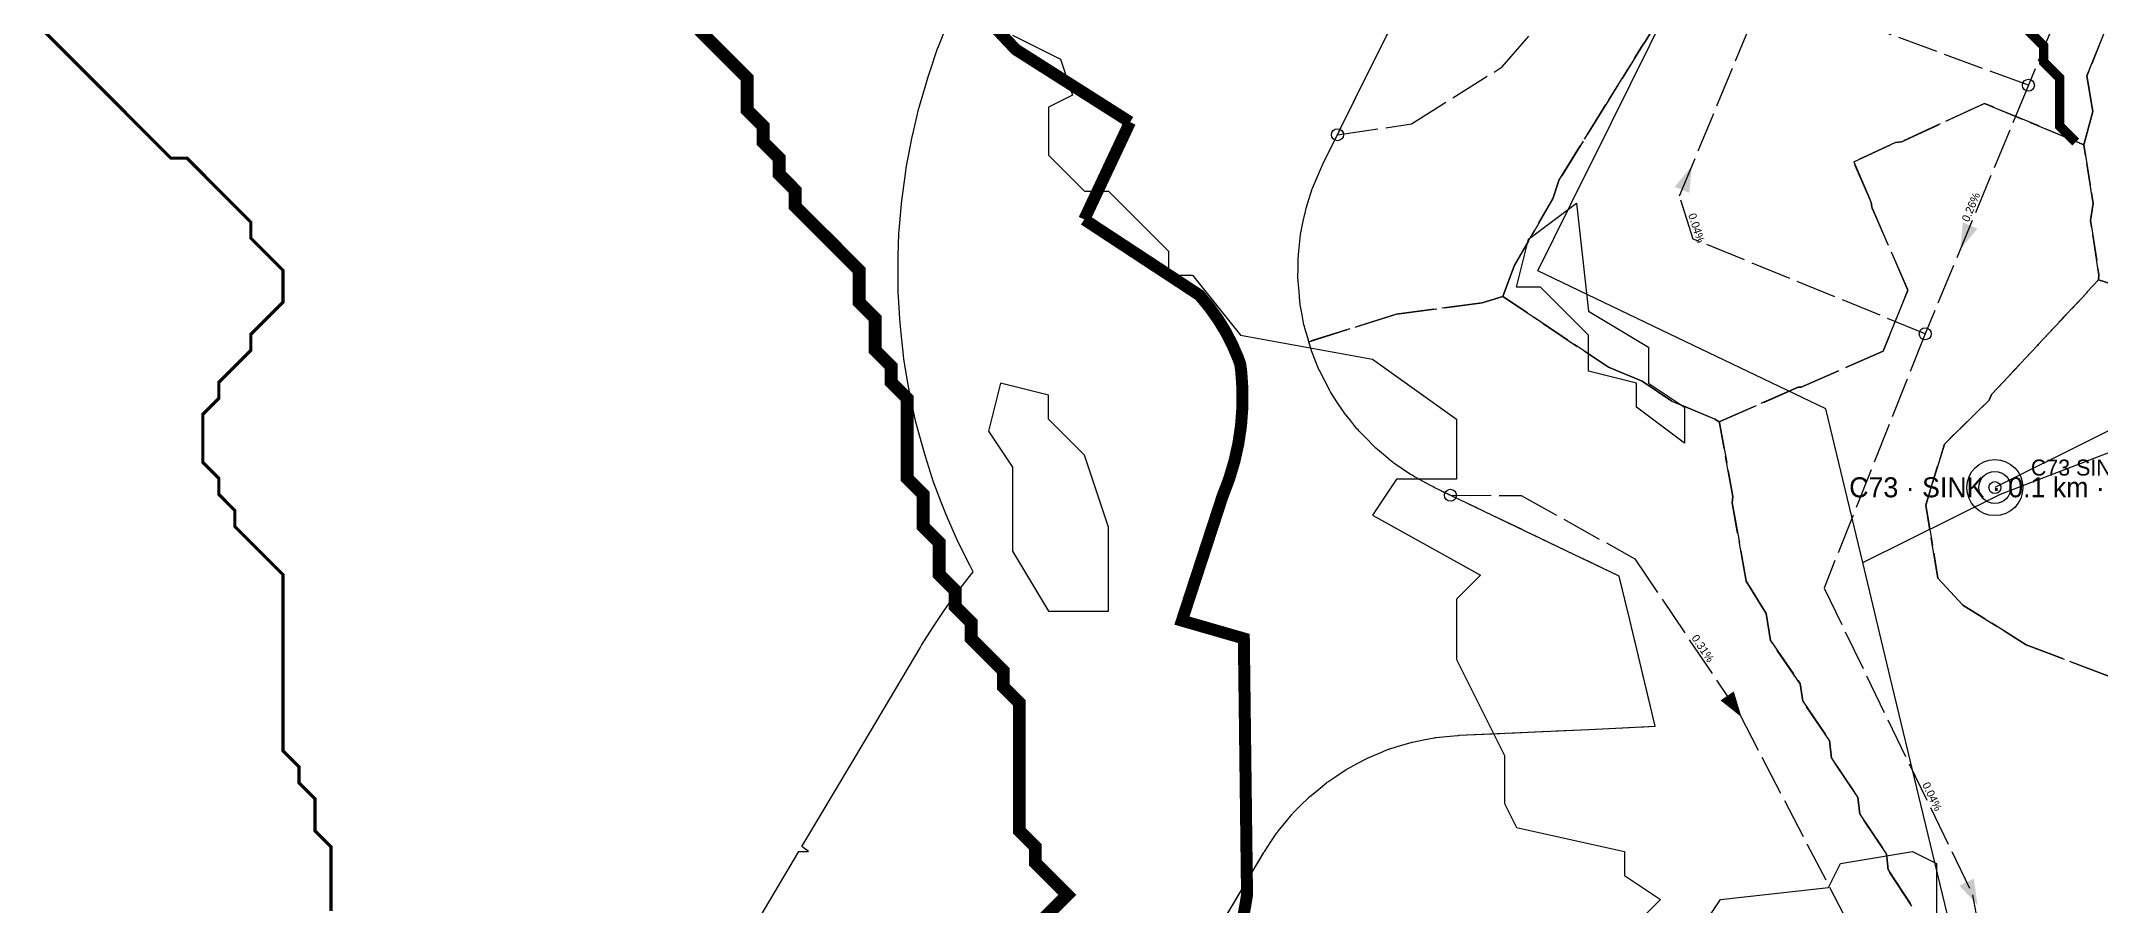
# Model space of a CAD drawing. Header units: metres. Extents: x 441395 to 476894, y 2561381 to 2578972.
# Drawn here: x 449808 to 450322, y 2569988 to 2570204 of the extents above; entities that cross this region are included whole.
import ezdxf
from ezdxf.enums import TextEntityAlignment as Align

# ---------------------------------------------------------------- set-up
doc = ezdxf.new("R2010")
doc.units = ezdxf.units.M
doc.header["$LTSCALE"] = 8
doc.linetypes.add('DASHED', pattern=[1.524, 1.27, -0.254])
for name, color, linetype in [('A_ARROWS', 7, 'Continuous'), ('A_BUILT_2006', 252, 'Continuous'), ('A_CATCH_LABEL', 7, 'Continuous'), ('A_CATCHMENTS', 7, 'Continuous'), ('A_ENVELOPE', 3, 'Continuous'), ('A_GRADIENT', 8, 'Continuous'), ('A_JUNCTIONS', 8, 'Continuous'), ('A_MAIN_PIPE', 5, 'Continuous'), ('A_OUTLET_LABEL', 7, 'Continuous'), ('A_OUTLETS', 7, 'Continuous'), ('A_RUNS', 7, 'Continuous'), ('A_STREAMS', 5, 'Continuous'), ('A_WADI', 4, 'Continuous')]:
    doc.layers.add(name, color=color, linetype=linetype)

msp = doc.modelspace()

# ---------------------------------------------------------------- linework, layer by layer
at = {"layer": 'A_ARROWS', "color": 4}
msp.add_solid([(450220.18, 2570172.48), (450219.57, 2570165.8), (450215.88, 2570167.33)], dxfattribs=at)
at = {"layer": 'A_ARROWS', "color": 3}
for points in [[(450287.31, 2570151.73), (450287.92, 2570158.41), (450291.61, 2570156.88)], [(450291.65, 2569987.82), (450287.06, 2569992.71), (450290.66, 2569994.45)]]:
    msp.add_solid(points, dxfattribs=at)
at = {"layer": 'A_ARROWS', "color": 2}
msp.add_solid([(450232.6, 2570034.81), (450227.36, 2570038.99), (450230.68, 2570041.23)], dxfattribs=at)
at = {"layer": 'A_BUILT_2006', "color": 252}
for points in [[(450209.7, 2570202.73), (450222.7, 2570228.93)], [(450195.34, 2570173.8), (450209.7, 2570202.73)], [(450181.69, 2570146.3), (450194.04, 2570171.18), (450195.34, 2570173.8)], [(450214.7, 2570130.5), (450181.69, 2570146.3)], [(450253.71, 2570111.82), (450214.7, 2570130.5)], [(450262.93, 2570073.42), (450253.71, 2570111.82)], [(450297.36, 2570090.55), (450327.27, 2570102.04)], [(450262.93, 2570073.42), (450297.36, 2570090.55)], [(450269.79, 2570044.83), (450262.93, 2570073.42)], [(450277.53, 2570012.61), (450269.79, 2570044.83)], [(450286.32, 2569976.06), (450277.53, 2570012.61)]]:
    msp.add_lwpolyline(points, dxfattribs=at)
at = {"layer": 'A_CATCHMENTS', "color": 1, "linetype": 'DASHED'}
for points in [[(450216.81, 2570217.05), (450208.15, 2570203.06), (450208.12, 2570203.04), (450199.46, 2570189.07), (450199.45, 2570189.06), (450186.93, 2570168.89), (450185.47, 2570164.3), (450175.83, 2570147.74), (450172.97, 2570139.87), (450167.78, 2570138.3), (450146.32, 2570135.48), (450124.41, 2570128.61), (450124.14, 2570129.59), (450123.42, 2570132), (450123.33, 2570132.42), (450123.22, 2570132.83), (450122.77, 2570135.31), (450122.29, 2570137.78), (450122.26, 2570138.21), (450122.18, 2570138.63), (450121.98, 2570141.14), (450121.75, 2570143.65), (450121.75, 2570144.07), (450121.71, 2570144.5), (450121.76, 2570147.02), (450121.77, 2570149.53), (450121.82, 2570149.96), (450121.83, 2570150.38), (450122.12, 2570152.89), (450122.38, 2570155.39), (450122.46, 2570155.81), (450122.51, 2570156.23), (450123.05, 2570158.69), (450123.56, 2570161.16), (450123.68, 2570161.57), (450123.77, 2570161.98), (450124.55, 2570164.38), (450125.29, 2570166.79), (450125.46, 2570167.18), (450125.59, 2570167.58), (450126.6, 2570169.89), (450127.57, 2570172.22), (450127.77, 2570172.59), (450127.94, 2570172.98), (450140.29, 2570197.86), (450141.59, 2570200.47), (450141.59, 2570200.47), (450141.59, 2570200.48), (450155.95, 2570229.41)], [(450565.76, 2570212.15), (450553, 2570193.78), (450548.39, 2570192.01), (450533.67, 2570187.93), (450527.32, 2570186.83), (450508.26, 2570185.52), (450488.54, 2570186.51), (450460.77, 2570191.31), (450454.63, 2570191.8), (450445.5, 2570193.98), (450433.84, 2570195.69), (450432.49, 2570192.71), (450419.52, 2570169.71), (450360.92, 2570132.5), (450341.21, 2570138.76), (450338.95, 2570138.63), (450321.86, 2570144.06), (450321.96, 2570145.3), (450319.86, 2570158.93), (450320.48, 2570163.13), (450318.16, 2570177.84), (450320.45, 2570186.09), (450318.93, 2570195.03), (450323.96, 2570207.5)]]:
    msp.add_lwpolyline(points, dxfattribs=at)
at = {"layer": 'A_CATCHMENTS', "color": 4, "linetype": 'DASHED'}
for points in [[(450323.96, 2570207.5), (450318.93, 2570195.03), (450320.45, 2570186.09), (450318.16, 2570177.84), (450293.34, 2570188.15), (450272.61, 2570178.55), (450271.12, 2570178.41), (450260.64, 2570173.55), (450265.02, 2570163.5), (450265.14, 2570162.25), (450274.2, 2570141.48), (450267.97, 2570126.24), (450247.54, 2570117.28), (450246.73, 2570117.21), (450246.73, 2570117.21), (450227.01, 2570108.56), (450225.94, 2570109.28), (450215.21, 2570113.73), (450207.79, 2570118.72), (450199.33, 2570122.25), (450172.97, 2570139.87), (450175.83, 2570147.74), (450185.47, 2570164.3), (450186.93, 2570168.89), (450199.45, 2570189.06), (450199.46, 2570189.07), (450208.12, 2570203.04), (450208.15, 2570203.06), (450216.81, 2570217.05)], [(450324.21, 2570045.12), (450303.76, 2570052.86), (450287.91, 2570062.82), (450281.7, 2570069.55), (450278.66, 2570087.8), (450283.32, 2570103.04), (450283.32, 2570103.04), (450294.49, 2570114.03), (450295.08, 2570115.44), (450306.62, 2570127.62), (450306.78, 2570127.95), (450318.93, 2570140.85), (450319.05, 2570141.06), (450321.86, 2570144.06), (450338.95, 2570138.63)]]:
    msp.add_lwpolyline(points, dxfattribs=at)
at = {"layer": 'A_CATCHMENTS', "color": 3, "linetype": 'DASHED'}
msp.add_lwpolyline([(450275.18, 2569987.56), (450269.22, 2569996.61), (450268.82, 2570000.61), (450262.17, 2570010.59), (450261.7, 2570014.8), (450255.12, 2570024.57), (450254.58, 2570029), (450247.89, 2570038.82), (450247.3, 2570043.12), (450239.84, 2570053.96), (450238.73, 2570060.66), (450233.77, 2570068.75), (450230.27, 2570088.37), (450230.41, 2570089.92), (450227.1, 2570108.33), (450227.01, 2570108.56), (450246.73, 2570117.21), (450247.54, 2570117.28), (450267.97, 2570126.24), (450274.2, 2570141.48), (450265.14, 2570162.25), (450265.02, 2570163.5), (450260.64, 2570173.55), (450271.12, 2570178.41), (450272.61, 2570178.55), (450293.34, 2570188.15), (450318.16, 2570177.84), (450320.48, 2570163.13), (450319.86, 2570158.93), (450321.96, 2570145.3), (450321.86, 2570144.06), (450319.05, 2570141.06), (450318.93, 2570140.85), (450306.78, 2570127.95), (450306.62, 2570127.62), (450295.08, 2570115.44), (450294.49, 2570114.03), (450283.32, 2570103.04), (450278.66, 2570087.8), (450281.7, 2570069.55), (450287.91, 2570062.82), (450303.76, 2570052.86), (450324.21, 2570045.12)], dxfattribs=at)
at = {"layer": 'A_CATCHMENTS', "color": 2, "linetype": 'DASHED'}
msp.add_lwpolyline([(450099.17, 2569977.44), (450113.2, 2570001.01), (450113.3, 2570001.17), (450113.39, 2570001.34), (450114.93, 2570003.62), (450116.45, 2570005.92), (450116.57, 2570006.07), (450116.68, 2570006.23), (450118.43, 2570008.35), (450120.17, 2570010.48), (450120.31, 2570010.62), (450120.43, 2570010.77), (450122.38, 2570012.71), (450124.32, 2570014.66), (450124.47, 2570014.78), (450124.61, 2570014.92), (450126.74, 2570016.66), (450128.86, 2570018.41), (450129.02, 2570018.52), (450129.17, 2570018.64), (450131.46, 2570020.16), (450133.75, 2570021.69), (450133.92, 2570021.79), (450134.08, 2570021.89), (450136.51, 2570023.18), (450138.93, 2570024.49), (450139.11, 2570024.56), (450139.28, 2570024.65), (450141.82, 2570025.7), (450144.36, 2570026.76), (450144.55, 2570026.81), (450144.72, 2570026.89), (450147.36, 2570027.68), (450149.99, 2570028.48), (450150.18, 2570028.52), (450150.36, 2570028.58), (450153.07, 2570029.11), (450155.76, 2570029.65), (450155.96, 2570029.67), (450156.14, 2570029.71), (450158.88, 2570029.97), (450161.62, 2570030.25), (450161.81, 2570030.25), (450162.01, 2570030.27), (450194.44, 2570031.75), (450194.44, 2570031.75), (450211.05, 2570032.52), (450204.59, 2570059.41), (450204.59, 2570059.41), (450204.59, 2570059.41), (450202.03, 2570070.03), (450188.78, 2570076.38), (450188.78, 2570076.38), (450188.78, 2570076.38), (450155.77, 2570092.19), (450155.4, 2570092.39), (450155.01, 2570092.56), (450152.81, 2570093.79), (450150.59, 2570094.99), (450150.24, 2570095.23), (450149.87, 2570095.43), (450147.8, 2570096.87), (450145.71, 2570098.28), (450145.39, 2570098.55), (450145.04, 2570098.8), (450143.12, 2570100.43), (450141.18, 2570102.04), (450140.88, 2570102.34), (450140.56, 2570102.62), (450138.81, 2570104.43), (450137.04, 2570106.22), (450136.77, 2570106.55), (450136.47, 2570106.86), (450134.91, 2570108.84), (450133.32, 2570110.79), (450133.09, 2570111.15), (450132.83, 2570111.48), (450131.47, 2570113.6), (450130.08, 2570115.7), (450129.88, 2570116.08), (450129.65, 2570116.44), (450128.5, 2570118.68), (450127.32, 2570120.91), (450127.16, 2570121.3), (450126.97, 2570121.68), (450126.05, 2570124.03), (450125.1, 2570126.36), (450124.98, 2570126.77), (450124.82, 2570127.16), (450124.41, 2570128.61), (450146.32, 2570135.48), (450167.78, 2570138.3), (450172.97, 2570139.87), (450199.33, 2570122.25), (450207.79, 2570118.72), (450215.21, 2570113.73), (450225.94, 2570109.28), (450227.01, 2570108.56), (450227.1, 2570108.33), (450230.41, 2570089.92), (450230.27, 2570088.37), (450233.77, 2570068.75), (450238.73, 2570060.66), (450239.84, 2570053.96), (450247.3, 2570043.12), (450247.89, 2570038.82), (450254.58, 2570029), (450255.12, 2570024.57), (450261.7, 2570014.8), (450262.17, 2570010.59), (450268.82, 2570000.61), (450269.22, 2569996.61), (450275.18, 2569987.56)], dxfattribs=at)
at = {"layer": 'A_ENVELOPE', "color": 3}
msp.add_lwpolyline([(450099.17, 2569977.44), (450113.2, 2570001.01), (450113.3, 2570001.17), (450113.39, 2570001.34), (450114.93, 2570003.62), (450116.45, 2570005.92), (450116.57, 2570006.07), (450116.68, 2570006.23), (450118.43, 2570008.35), (450120.17, 2570010.48), (450120.31, 2570010.62), (450120.43, 2570010.77), (450122.38, 2570012.71), (450124.32, 2570014.66), (450124.47, 2570014.78), (450124.61, 2570014.92), (450126.74, 2570016.66), (450128.86, 2570018.41), (450129.02, 2570018.52), (450129.17, 2570018.64), (450131.46, 2570020.16), (450133.75, 2570021.69), (450133.92, 2570021.79), (450134.08, 2570021.89), (450136.51, 2570023.18), (450138.93, 2570024.49), (450139.11, 2570024.56), (450139.28, 2570024.65), (450141.82, 2570025.7), (450144.36, 2570026.76), (450144.55, 2570026.81), (450144.72, 2570026.89), (450147.36, 2570027.68), (450149.99, 2570028.48), (450150.18, 2570028.52), (450150.36, 2570028.58), (450153.07, 2570029.11), (450155.76, 2570029.65), (450155.96, 2570029.67), (450156.14, 2570029.71), (450158.88, 2570029.97), (450161.62, 2570030.25), (450161.81, 2570030.25), (450162.01, 2570030.27), (450194.44, 2570031.75), (450194.44, 2570031.75), (450211.05, 2570032.52), (450204.59, 2570059.41), (450204.59, 2570059.41), (450204.59, 2570059.41), (450202.03, 2570070.03), (450188.78, 2570076.38), (450188.78, 2570076.38), (450188.78, 2570076.38), (450155.77, 2570092.19), (450155.4, 2570092.39), (450155.01, 2570092.56), (450152.81, 2570093.79), (450150.59, 2570094.99), (450150.24, 2570095.23), (450149.87, 2570095.43), (450147.8, 2570096.87), (450145.71, 2570098.28), (450145.39, 2570098.55), (450145.04, 2570098.8), (450143.12, 2570100.43), (450141.18, 2570102.04), (450140.88, 2570102.34), (450140.56, 2570102.62), (450138.81, 2570104.43), (450137.04, 2570106.22), (450136.77, 2570106.55), (450136.47, 2570106.86), (450134.91, 2570108.84), (450133.32, 2570110.79), (450133.09, 2570111.15), (450132.83, 2570111.48), (450131.47, 2570113.6), (450130.08, 2570115.7), (450129.88, 2570116.08), (450129.65, 2570116.44), (450128.5, 2570118.68), (450127.32, 2570120.91), (450127.16, 2570121.3), (450126.97, 2570121.68), (450126.05, 2570124.03), (450125.1, 2570126.36), (450124.98, 2570126.77), (450124.82, 2570127.16), (450124.14, 2570129.59), (450123.42, 2570132), (450123.33, 2570132.42), (450123.22, 2570132.83), (450122.77, 2570135.31), (450122.29, 2570137.78), (450122.26, 2570138.21), (450122.18, 2570138.63), (450121.98, 2570141.14), (450121.75, 2570143.65), (450121.75, 2570144.07), (450121.71, 2570144.5), (450121.76, 2570147.02), (450121.77, 2570149.53), (450121.82, 2570149.96), (450121.83, 2570150.38), (450122.12, 2570152.89), (450122.38, 2570155.39), (450122.46, 2570155.81), (450122.51, 2570156.23), (450123.05, 2570158.69), (450123.56, 2570161.16), (450123.68, 2570161.57), (450123.77, 2570161.98), (450124.55, 2570164.38), (450125.29, 2570166.79), (450125.46, 2570167.18), (450125.59, 2570167.58), (450126.6, 2570169.89), (450127.57, 2570172.22), (450127.77, 2570172.59), (450127.94, 2570172.98), (450140.29, 2570197.86), (450141.59, 2570200.47), (450141.59, 2570200.47), (450141.59, 2570200.48), (450155.95, 2570229.41)], dxfattribs=at)
at = {"layer": 'A_JUNCTIONS'}
for centre in [(450304.32, 2570192.69), (450131.59, 2570180.33), (450278.52, 2570130.59), (450159.83, 2570090.24), (450295.94, 2570092.16)]:
    msp.add_circle(centre, 1.5, dxfattribs=at)
at = {"layer": 'A_MAIN_PIPE', "color": 5, "const_width": 3}
for points in [[(449926.08, 2570819.41), (449916.16, 2570751.65), (449913.38, 2570729.22), (449914.1, 2570625.24), (449921.17, 2570573.38), (449930.76, 2570528.24), (449957.81, 2570448.76), (449973.48, 2570387.55), (450000.53, 2570286.74), (450012.04, 2570257.69), (450016.23, 2570246.12), (450025.61, 2570228.75), (450051.15, 2570201.62), (450079.73, 2570183.48)], [(450079.73, 2570183.48), (450068.28, 2570159.15)], [(450068.28, 2570159.15), (450097.12, 2570140.21), (450099.65, 2570137.12), (450101.76, 2570134.15), (450103.66, 2570131.04), (450105.33, 2570127.8), (450106.77, 2570124.45), (450107.28, 2570123), (450107.54, 2570121.1), (450107.84, 2570116.59), (450107.81, 2570112.07), (450107.47, 2570107.56), (450106.8, 2570103.09), (450105.81, 2570098.67), (450104.51, 2570094.34), (450102.84, 2570089.94), (450092.7, 2570058.92), (450108.18, 2570054.46), (450108.98, 2569990.37), (450096.64, 2569917.51)]]:
    msp.add_lwpolyline(points, dxfattribs=at)
at = {"layer": 'A_OUTLETS', "color": 1}
for radius in [7, 4]:
    msp.add_circle((450295.94, 2570092.16), radius, dxfattribs=at)
at = {"layer": 'A_RUNS', "color": 1, "linetype": 'DASHED'}
msp.add_lwpolyline([(450131.59, 2570180.33), (450150.1, 2570183.02), (450172.77, 2570197.27), (450197.62, 2570225.78), (450224.98, 2570263.47)], dxfattribs=at)
at = {"layer": 'A_RUNS', "color": 4, "linetype": 'DASHED'}
for points in [[(450334.05, 2570264.37), (450304.32, 2570192.69)], [(450278.52, 2570130.59), (450220.55, 2570154.27), (450217.08, 2570165.03), (450238.6, 2570216.79)], [(450304.32, 2570192.69), (450238.6, 2570216.79)]]:
    msp.add_lwpolyline(points, dxfattribs=at)
at = {"layer": 'A_RUNS', "color": 3, "linetype": 'DASHED'}
for points in [[(450304.32, 2570192.69), (450278.52, 2570130.59)], [(450278.52, 2570130.59), (450253.22, 2570067.05), (450290.38, 2569990.44), (450300.13, 2569937.42), (450304.53, 2569891)]]:
    msp.add_lwpolyline(points, dxfattribs=at)
at = {"layer": 'A_RUNS', "color": 4}
msp.add_lwpolyline([(450371.66, 2570129.93), (450295.94, 2570092.16)], dxfattribs=at)
at = {"layer": 'A_RUNS', "color": 2, "linetype": 'DASHED'}
msp.add_lwpolyline([(450159.83, 2570090.24), (450177.51, 2570090.2), (450205.9, 2570074.36), (450232.06, 2570035.6), (450259.58, 2569982.77)], dxfattribs=at)
at = {"layer": 'A_STREAMS', "color": 5}
for points, const_width in [([(450248.11, 2570266.52), (450252.11, 2570262.52), (450256.12, 2570258.52), (450260.12, 2570254.51), (450264.12, 2570250.51), (450268.12, 2570246.51), (450272.12, 2570242.51), (450276.13, 2570238.51), (450280.13, 2570234.5), (450284.13, 2570230.5), (450288.13, 2570226.5), (450292.13, 2570222.5), (450296.13, 2570218.5), (450300.14, 2570214.5), (450304.14, 2570214.5), (450304.14, 2570210.49), (450304.14, 2570206.49), (450308.14, 2570202.49), (450308.14, 2570198.49), (450312.14, 2570194.49), (450312.14, 2570190.49), (450312.14, 2570186.48), (450312.14, 2570182.48), (450316.14, 2570178.48)], 2.4), ([(449807.92, 2570206.49), (449811.92, 2570202.49), (449815.92, 2570198.49), (449819.93, 2570194.49), (449823.93, 2570190.49), (449827.93, 2570186.48), (449831.93, 2570182.48), (449835.93, 2570178.48), (449839.93, 2570174.48), (449843.94, 2570174.48), (449847.94, 2570170.48), (449851.94, 2570166.47), (449855.94, 2570162.47), (449859.94, 2570158.47), (449859.94, 2570154.47), (449863.95, 2570150.47), (449867.95, 2570146.47), (449867.95, 2570142.46), (449867.95, 2570138.46), (449863.95, 2570134.46), (449859.94, 2570130.46), (449859.94, 2570126.46), (449855.94, 2570122.46), (449851.94, 2570118.45), (449851.94, 2570114.45), (449847.94, 2570110.45), (449847.94, 2570106.45), (449847.94, 2570102.45), (449847.94, 2570098.44), (449851.94, 2570094.44), (449851.94, 2570090.44), (449855.94, 2570086.44), (449855.94, 2570082.44), (449859.94, 2570078.44), (449863.95, 2570074.43), (449867.95, 2570070.43), (449867.95, 2570066.43), (449867.95, 2570062.43), (449867.95, 2570058.43), (449867.95, 2570054.42), (449867.95, 2570050.42), (449867.95, 2570046.42), (449867.95, 2570042.42), (449867.95, 2570038.42), (449867.95, 2570034.42), (449867.95, 2570030.41), (449867.95, 2570026.41), (449871.95, 2570022.41), (449871.95, 2570018.41), (449875.95, 2570014.41), (449875.95, 2570010.41), (449875.95, 2570006.4), (449879.95, 2570002.4), (449879.95, 2569998.4), (449879.95, 2569994.4), (449879.95, 2569990.4), (449879.95, 2569986.39)], 0.8), ([(449971.99, 2570206.49), (449975.99, 2570202.49), (449980, 2570198.49), (449984, 2570194.49), (449984, 2570190.49), (449984, 2570186.48), (449988, 2570182.48), (449988, 2570178.48), (449992, 2570174.48), (449992, 2570170.48), (449996, 2570166.47), (449996, 2570162.47), (450000, 2570158.47), (450004.01, 2570154.47), (450008.01, 2570150.47), (450012.01, 2570146.47), (450012.01, 2570142.46), (450012.01, 2570138.46), (450016.01, 2570134.46), (450016.01, 2570130.46), (450016.01, 2570126.46), (450020.01, 2570122.46), (450020.01, 2570118.45), (450024.02, 2570114.45), (450024.02, 2570110.45), (450024.02, 2570106.45), (450024.02, 2570102.45), (450024.02, 2570098.44), (450024.02, 2570094.44), (450028.02, 2570090.44), (450028.02, 2570086.44), (450028.02, 2570082.44), (450032.02, 2570078.44), (450032.02, 2570074.43), (450032.02, 2570070.43), (450036.02, 2570066.43), (450036.02, 2570062.43), (450040.02, 2570058.43), (450040.02, 2570054.42), (450044.02, 2570050.42), (450048.03, 2570046.42), (450048.03, 2570042.42), (450052.03, 2570038.42), (450052.03, 2570034.42), (450052.03, 2570030.41), (450052.03, 2570026.41), (450052.03, 2570022.41), (450052.03, 2570018.41), (450052.03, 2570014.41), (450052.03, 2570010.41), (450052.03, 2570006.4), (450056.03, 2570002.4), (450056.03, 2569998.4), (450060.03, 2569994.4), (450064.03, 2569990.4), (450060.03, 2569986.39), (450056.03, 2569982.39)], 3.2)]:
    msp.add_lwpolyline(points, dxfattribs=dict(at, const_width=const_width))
at = {"layer": 'A_WADI', "color": 4}
for points in [[(449984.82, 2569980.84), (449996.96, 2570001.24), (449999.31, 2570001.24), (449997.69, 2570002.46), (450003, 2570011.39), (450013.23, 2570028.58), (450027.26, 2570052.15), (450027.42, 2570052.43), (450027.62, 2570052.75), (450030.42, 2570057.17), (450031.78, 2570059.18), (450033.13, 2570061.21), (450036.13, 2570065.49), (450036.36, 2570065.8), (450039.58, 2570069.91), (450040.53, 2570071.07), (450039.75, 2570072.59), (450038.91, 2570074.2), (450036.42, 2570079.23), (450036.07, 2570080), (450033.87, 2570085.17), (450033.21, 2570086.86), (450032.53, 2570088.54), (450030.55, 2570093.79), (450030.27, 2570094.6), (450028.59, 2570099.96), (450028.1, 2570101.7), (450027.58, 2570103.44), (450026.13, 2570108.86), (450025.93, 2570109.69), (450024.79, 2570115.18), (450024.47, 2570116.97), (450024.12, 2570118.75), (450023.21, 2570124.29), (450023.1, 2570125.13), (450022.49, 2570130.71), (450022.35, 2570132.52), (450022.18, 2570134.32), (450021.82, 2570139.93), (450021.78, 2570140.78), (450021.73, 2570146.39), (450021.77, 2570148.2), (450021.78, 2570150.02), (450021.96, 2570155.63), (450022.01, 2570156.48), (450022.51, 2570162.07), (450022.72, 2570163.87), (450022.91, 2570165.67), (450023.64, 2570171.24), (450023.78, 2570172.08), (450024.82, 2570177.6), (450025.21, 2570179.37), (450025.57, 2570181.14), (450026.85, 2570186.61), (450027.06, 2570187.43), (450028.65, 2570192.82), (450029.2, 2570194.54), (450029.74, 2570196.28), (450031.54, 2570201.59), (450031.84, 2570202.39), (450033.94, 2570207.6)], [(450050.31, 2570205.24), (450062.31, 2570199.24), (450065.31, 2570190.24), (450059.31, 2570187.24), (450059.31, 2570175.24), (450068.31, 2570166.24), (450074.31, 2570166.24), (450089.31, 2570151.24), (450089.31, 2570145.24), (450095.31, 2570145.24), (450107.31, 2570130.24), (450140.31, 2570124.24), (450161.31, 2570109.24), (450161.31, 2570094.24), (450146.31, 2570094.24), (450140.31, 2570085.24), (450167.31, 2570070.24), (450161.31, 2570064.24), (450161.31, 2570049.24), (450173.31, 2570025.24), (450173.31, 2570013.24), (450176.31, 2570007.24), (450203.31, 2570001.24), (450203.31, 2569995.24), (450212.31, 2569989.24), (450206.31, 2569983.24)], [(450221.31, 2569980.24), (450227.31, 2569989.24), (450254.31, 2569992.24), (450257.31, 2569998.24), (450275.31, 2570001.24), (450281.31, 2569998.24), (450281.31, 2569977.24)]]:
    msp.add_lwpolyline(points, dxfattribs=at)
for points in [[(450194.31, 2570136.24), (450209.31, 2570127.24), (450209.31, 2570118.24), (450218.31, 2570112.24), (450218.31, 2570103.24), (450206.31, 2570112.24), (450206.31, 2570118.24), (450194.31, 2570121.24), (450194.31, 2570130.24), (450182.31, 2570142.24), (450176.31, 2570142.24), (450179.31, 2570154.24), (450191.31, 2570163.24), (450194.31, 2570136.24)], [(450044.31, 2570106.24), (450050.31, 2570097.24), (450050.31, 2570076.24), (450059.31, 2570061.24), (450074.31, 2570061.24), (450074.31, 2570082.24), (450068.31, 2570100.24), (450059.31, 2570109.24), (450059.31, 2570115.24), (450047.31, 2570118.24), (450044.31, 2570106.24)]]:
    msp.add_lwpolyline(points, close=True, dxfattribs=at)

# ---------------------------------------------------------------- texts
at = {"layer": 'A_CATCH_LABEL', "color": 4}
msp.add_text('C73 · SINK · 0.1 km · 1 runs · 0.01 km²', height=5, dxfattribs=at).set_placement((450317.67, 2570092.23), align=Align.MIDDLE_CENTER)
at = {"layer": 'A_GRADIENT', "color": 3}
for s, rotation, p in [('0.26%', 67.4422, (450291.42, 2570161.64)), ('0.04%', -64.1237, (450278.82, 2570014.28))]:
    msp.add_text(s, height=2, rotation=rotation, dxfattribs=at).set_placement(p, align=Align.BOTTOM_CENTER)
at = {"layer": 'A_GRADIENT', "color": 4}
msp.add_text('0.04%', height=2, rotation=287.8771, dxfattribs=at).set_placement((450219.83, 2570156.53), align=Align.BOTTOM_CENTER)
at = {"layer": 'A_GRADIENT', "color": 2}
msp.add_text('0.31%', height=2, rotation=-55.972, dxfattribs=at).set_placement((450221.61, 2570051.09), align=Align.BOTTOM_CENTER)
at = {"layer": 'A_OUTLET_LABEL', "color": 1}
msp.add_text('C73 SINK spill 3.1 m', height=4, dxfattribs=at).set_placement((450304.94, 2570095.16))

doc.saveas('drawing.dxf')
